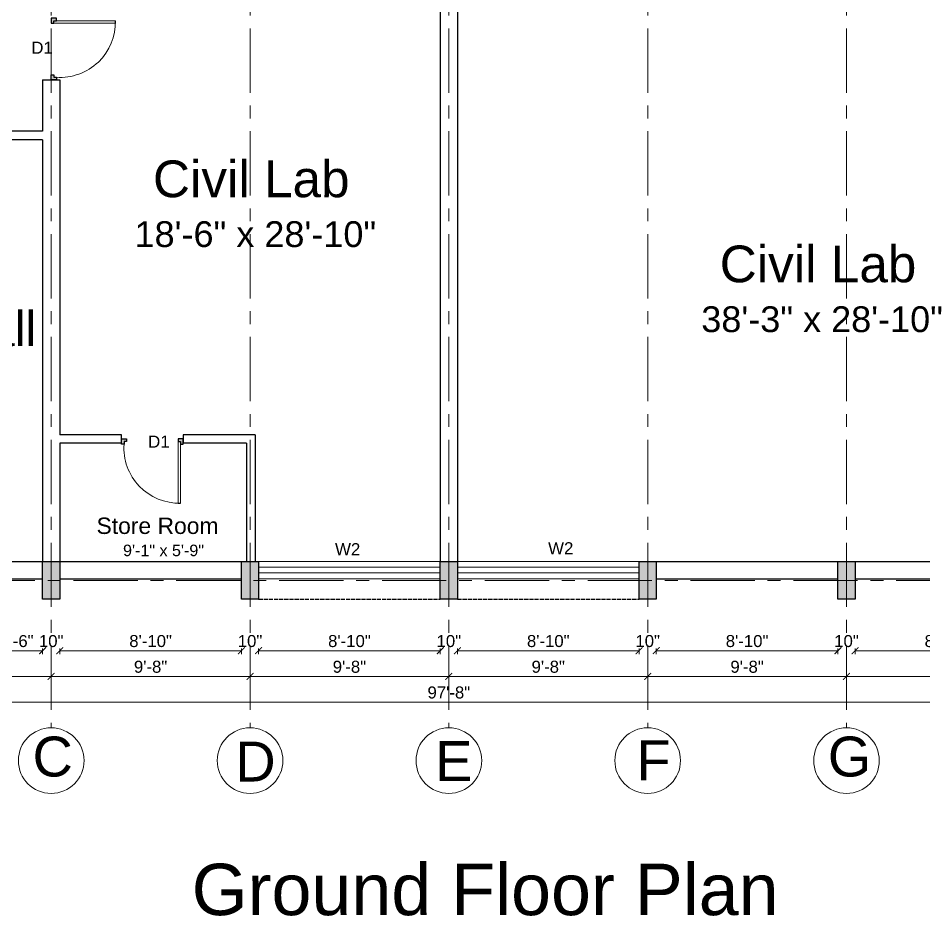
# Model space of a CAD drawing. Header units: inches. Extents: x -6800 to 96653, y -25814 to 17379.
# Drawn here: x -2993 to -2464, y 2804 to 3328 of the extents above; entities that cross this region are included whole.
import ezdxf

# ---------------------------------------------------------------- set-up
doc = ezdxf.new("R2010")
doc.units = ezdxf.units.IN
doc.header["$MEASUREMENT"] = 0
doc.header["$PDMODE"] = 34
doc.linetypes.add('ACAD_ISO02W100', pattern=[15, 12, -3])
doc.linetypes.add('CENTER', pattern=[2, 1.25, -0.25, 0.25, -0.25])
for name, color, linetype, lineweight in [('Cent line', 54, 'CENTER', 9), ('Column', 101, 'Continuous', 30), ('Const line', 131, 'Continuous', 5), ('dimension', 50, 'Continuous', 20), ('dimension @ 1', 50, 'Continuous', 20), ('Door', 20, 'Continuous', 20), ('text', 31, 'Continuous', 13), ('Wall', 90, 'Continuous', 30), ('Win ele', 211, 'Continuous', 15), ('Window', 140, 'Continuous', 13)]:
    doc.layers.add(name, color=color, linetype=linetype, lineweight=lineweight)
doc.layers.add('Chajja', color=191, linetype='ACAD_ISO02W100', lineweight=13, transparency=0.75)
doc.styles.get("Standard").update_dxf_attribs({"font": 'arial.ttf'})
doc.dimstyles.get("Standard").update_dxf_attribs({"dimtxt": 7, "dimasz": 4, "dimexe": 2, "dimexo": 2, "dimgap": 2, "dimtad": 1, "dimdec": 0, "dimzin": 0, "dimdsep": 46, "dimlunit": 4, "dimtxsty": 'Standard', "dimblk": 'ARCHTICK', "dimcen": 0.25, "dimclrd": 256, "dimclre": 256, "dimclrt": 256, "dimadec": 0, "dimazin": 0, "dimtfac": 1, "dimtdec": 0, "dimtofl": 0, "dimtmove": 0, "dimatfit": 3, "dimfxl": 1, "dimfxlon": 1, "dimtolj": 1, "dimtzin": 0, "dimlwd": -1, "dimlwe": -1, "dimarcsym": 1})

# ---------------------------------------------------------------- blocks, each defined once
blk = doc.blocks.new('col')
at = {"layer": 'Column'}
h = blk.add_hatch(color=256, dxfattribs=at)
h.dxf.hatch_style = 1
h.paths.add_polyline_path([(830.39, 923.41), (820.39, 923.41), (820.39, 901.41), (830.39, 901.41)])
blk.add_lwpolyline([(820.39, 923.41), (830.39, 923.41), (830.39, 901.41), (820.39, 901.41)], close=True, dxfattribs=at)
blk = doc.blocks.new('_ArchTick')
at = {"color": 0, "linetype": 'ByBlock', "const_width": 0.15}
blk.add_lwpolyline([(-0.5, -0.5), (0.5, 0.5)], dxfattribs=at)
blk = doc.blocks.new('*D978')
at = {"layer": 'Defpoints', "color": 0, "transparency": 16777216}
for p in [(-3008.24, 3000.59), (-2978.24, 3000.59), (-2978.24, 2958.59)]:
    blk.add_point(p, dxfattribs=at)
at = {"layer": 'dimension', "transparency": 16777216}
for p, q in [((-3008.24, 2959.84), (-3008.24, 2956.59)), ((-2978.24, 2959.84), (-2978.24, 2956.59)), ((-3008.24, 2958.59), (-2978.24, 2958.59))]:
    blk.add_line(p, q, dxfattribs=at)
at = {"layer": 'dimension', "transparency": 16777216, "xscale": 4, "yscale": 4, "zscale": 4, "rotation": 180}
blk.add_blockref('_ArchTick', (-3008.24, 2958.59), dxfattribs=at)
at = {"layer": 'dimension', "transparency": 16777216, "xscale": 4, "yscale": 4, "zscale": 4}
blk.add_blockref('_ArchTick', (-2978.24, 2958.59), dxfattribs=at)
at = {"layer": 'dimension', "transparency": 16777216, "insert": (-2993.24, 2964.16), "char_height": 7, "attachment_point": 5}
blk.add_mtext('\\A1;2\'-6"', dxfattribs=at)
blk = doc.blocks.new('*D977')
at = {"layer": 'Defpoints', "color": 0, "transparency": 16777216}
for p in [(-2978.24, 3000.59), (-2968.24, 3000.59), (-2968.24, 2958.59)]:
    blk.add_point(p, dxfattribs=at)
at = {"layer": 'dimension', "transparency": 16777216}
for p, q in [((-2978.24, 2959.84), (-2978.24, 2956.59)), ((-2968.24, 2959.84), (-2968.24, 2956.59))]:
    blk.add_line(p, q, dxfattribs=at)
at = {"layer": 'dimension', "transparency": 16777216, "insert": (-2973.24, 2964.16), "char_height": 7, "attachment_point": 5}
blk.add_mtext('\\A1;10"', dxfattribs=at)
blk = doc.blocks.new('*D976')
at = {"layer": 'Defpoints', "color": 0, "transparency": 16777216}
for p in [(-2968.24, 3000.59), (-2862.24, 3000.59), (-2862.24, 2958.59)]:
    blk.add_point(p, dxfattribs=at)
at = {"layer": 'dimension', "transparency": 16777216}
for p, q in [((-2968.24, 2959.84), (-2968.24, 2956.59)), ((-2862.24, 2959.84), (-2862.24, 2956.59)), ((-2968.24, 2958.59), (-2862.24, 2958.59))]:
    blk.add_line(p, q, dxfattribs=at)
at = {"layer": 'dimension', "transparency": 16777216, "xscale": 4, "yscale": 4, "zscale": 4, "rotation": 180}
blk.add_blockref('_ArchTick', (-2968.24, 2958.59), dxfattribs=at)
at = {"layer": 'dimension', "transparency": 16777216, "xscale": 4, "yscale": 4, "zscale": 4}
blk.add_blockref('_ArchTick', (-2862.24, 2958.59), dxfattribs=at)
at = {"layer": 'dimension', "transparency": 16777216, "insert": (-2915.24, 2964.16), "char_height": 7, "attachment_point": 5}
blk.add_mtext('\\A1;8\'-10"', dxfattribs=at)
blk = doc.blocks.new('*D975')
at = {"layer": 'Defpoints', "color": 0, "transparency": 16777216}
for p in [(-2862.24, 3000.59), (-2852.24, 3000.59), (-2852.24, 2958.59)]:
    blk.add_point(p, dxfattribs=at)
at = {"layer": 'dimension', "transparency": 16777216}
for p, q in [((-2862.24, 2959.84), (-2862.24, 2956.59)), ((-2852.24, 2959.84), (-2852.24, 2956.59))]:
    blk.add_line(p, q, dxfattribs=at)
at = {"layer": 'dimension', "transparency": 16777216, "insert": (-2857.24, 2964.16), "char_height": 7, "attachment_point": 5}
blk.add_mtext('\\A1;10"', dxfattribs=at)
blk = doc.blocks.new('*D974')
at = {"layer": 'Defpoints', "color": 0, "transparency": 16777216}
for p in [(-2852.24, 3000.59), (-2746.24, 3000.59), (-2746.24, 2958.59)]:
    blk.add_point(p, dxfattribs=at)
at = {"layer": 'dimension', "transparency": 16777216}
for p, q in [((-2852.24, 2959.84), (-2852.24, 2956.59)), ((-2746.24, 2959.84), (-2746.24, 2956.59)), ((-2852.24, 2958.59), (-2746.24, 2958.59))]:
    blk.add_line(p, q, dxfattribs=at)
at = {"layer": 'dimension', "transparency": 16777216, "xscale": 4, "yscale": 4, "zscale": 4, "rotation": 180}
blk.add_blockref('_ArchTick', (-2852.24, 2958.59), dxfattribs=at)
at = {"layer": 'dimension', "transparency": 16777216, "xscale": 4, "yscale": 4, "zscale": 4}
blk.add_blockref('_ArchTick', (-2746.24, 2958.59), dxfattribs=at)
at = {"layer": 'dimension', "transparency": 16777216, "insert": (-2799.24, 2964.16), "char_height": 7, "attachment_point": 5}
blk.add_mtext('\\A1;8\'-10"', dxfattribs=at)
blk = doc.blocks.new('*D973')
at = {"layer": 'Defpoints', "color": 0, "transparency": 16777216}
for p in [(-2746.24, 3000.59), (-2736.24, 3000.59), (-2736.24, 2958.59)]:
    blk.add_point(p, dxfattribs=at)
at = {"layer": 'dimension', "transparency": 16777216}
for p, q in [((-2746.24, 2959.84), (-2746.24, 2956.59)), ((-2736.24, 2959.84), (-2736.24, 2956.59))]:
    blk.add_line(p, q, dxfattribs=at)
at = {"layer": 'dimension', "transparency": 16777216, "insert": (-2741.24, 2964.16), "char_height": 7, "attachment_point": 5}
blk.add_mtext('\\A1;10"', dxfattribs=at)
blk = doc.blocks.new('*D972')
at = {"layer": 'Defpoints', "color": 0, "transparency": 16777216}
for p in [(-2736.24, 3000.59), (-2630.24, 2999.59), (-2630.24, 2958.59)]:
    blk.add_point(p, dxfattribs=at)
at = {"layer": 'dimension', "transparency": 16777216}
for p, q in [((-2736.24, 2959.84), (-2736.24, 2956.59)), ((-2630.24, 2959.84), (-2630.24, 2956.59)), ((-2736.24, 2958.59), (-2630.24, 2958.59))]:
    blk.add_line(p, q, dxfattribs=at)
at = {"layer": 'dimension', "transparency": 16777216, "xscale": 4, "yscale": 4, "zscale": 4, "rotation": 180}
blk.add_blockref('_ArchTick', (-2736.24, 2958.59), dxfattribs=at)
at = {"layer": 'dimension', "transparency": 16777216, "xscale": 4, "yscale": 4, "zscale": 4}
blk.add_blockref('_ArchTick', (-2630.24, 2958.59), dxfattribs=at)
at = {"layer": 'dimension', "transparency": 16777216, "insert": (-2683.24, 2964.16), "char_height": 7, "attachment_point": 5}
blk.add_mtext('\\A1;8\'-10"', dxfattribs=at)
blk = doc.blocks.new('*D971')
at = {"layer": 'Defpoints', "color": 0, "transparency": 16777216}
for p in [(-2630.24, 2999.59), (-2620.24, 2999.59), (-2620.24, 2958.59)]:
    blk.add_point(p, dxfattribs=at)
at = {"layer": 'dimension', "transparency": 16777216}
for p, q in [((-2630.24, 2959.84), (-2630.24, 2956.59)), ((-2620.24, 2959.84), (-2620.24, 2956.59))]:
    blk.add_line(p, q, dxfattribs=at)
at = {"layer": 'dimension', "transparency": 16777216, "insert": (-2625.24, 2964.16), "char_height": 7, "attachment_point": 5}
blk.add_mtext('\\A1;10"', dxfattribs=at)
blk = doc.blocks.new('*D970')
at = {"layer": 'Defpoints', "color": 0, "transparency": 16777216}
for p in [(-2620.24, 2999.59), (-2514.24, 3000.59), (-2514.24, 2958.59)]:
    blk.add_point(p, dxfattribs=at)
at = {"layer": 'dimension', "transparency": 16777216}
for p, q in [((-2620.24, 2959.84), (-2620.24, 2956.59)), ((-2514.24, 2959.84), (-2514.24, 2956.59)), ((-2620.24, 2958.59), (-2514.24, 2958.59))]:
    blk.add_line(p, q, dxfattribs=at)
at = {"layer": 'dimension', "transparency": 16777216, "xscale": 4, "yscale": 4, "zscale": 4, "rotation": 180}
blk.add_blockref('_ArchTick', (-2620.24, 2958.59), dxfattribs=at)
at = {"layer": 'dimension', "transparency": 16777216, "xscale": 4, "yscale": 4, "zscale": 4}
blk.add_blockref('_ArchTick', (-2514.24, 2958.59), dxfattribs=at)
at = {"layer": 'dimension', "transparency": 16777216, "insert": (-2567.24, 2964.16), "char_height": 7, "attachment_point": 5}
blk.add_mtext('\\A1;8\'-10"', dxfattribs=at)
blk = doc.blocks.new('*D969')
at = {"layer": 'Defpoints', "color": 0, "transparency": 16777216}
for p in [(-2514.24, 3000.59), (-2504.24, 3000.59), (-2504.24, 2958.59)]:
    blk.add_point(p, dxfattribs=at)
at = {"layer": 'dimension', "transparency": 16777216}
for p, q in [((-2514.24, 2959.84), (-2514.24, 2956.59)), ((-2504.24, 2959.84), (-2504.24, 2956.59))]:
    blk.add_line(p, q, dxfattribs=at)
at = {"layer": 'dimension', "transparency": 16777216, "insert": (-2509.24, 2964.16), "char_height": 7, "attachment_point": 5}
blk.add_mtext('\\A1;10"', dxfattribs=at)
blk = doc.blocks.new('*D968')
at = {"layer": 'Defpoints', "color": 0, "transparency": 16777216}
for p in [(-2504.24, 3000.59), (-2398.24, 3000.59), (-2398.24, 2958.59)]:
    blk.add_point(p, dxfattribs=at)
at = {"layer": 'dimension', "transparency": 16777216}
for p, q in [((-2504.24, 2959.84), (-2504.24, 2956.59)), ((-2398.24, 2959.84), (-2398.24, 2956.59)), ((-2504.24, 2958.59), (-2398.24, 2958.59))]:
    blk.add_line(p, q, dxfattribs=at)
at = {"layer": 'dimension', "transparency": 16777216, "xscale": 4, "yscale": 4, "zscale": 4, "rotation": 180}
blk.add_blockref('_ArchTick', (-2504.24, 2958.59), dxfattribs=at)
at = {"layer": 'dimension', "transparency": 16777216, "xscale": 4, "yscale": 4, "zscale": 4}
blk.add_blockref('_ArchTick', (-2398.24, 2958.59), dxfattribs=at)
at = {"layer": 'dimension', "transparency": 16777216, "insert": (-2451.24, 2964.16), "char_height": 7, "attachment_point": 5}
blk.add_mtext('\\A1;8\'-10"', dxfattribs=at)
blk = doc.blocks.new('*D962')
at = {"layer": 'Defpoints', "color": 0, "transparency": 16777216}
for p in [(-3089.24, 2988.59), (-2973.24, 2988.59), (-2973.24, 2943.59)]:
    blk.add_point(p, dxfattribs=at)
at = {"layer": 'dimension', "transparency": 16777216}
for p, q in [((-3089.24, 2944.84), (-3089.24, 2941.59)), ((-3089.24, 2943.59), (-2973.24, 2943.59)), ((-2973.24, 2944.84), (-2973.24, 2941.59))]:
    blk.add_line(p, q, dxfattribs=at)
at = {"layer": 'dimension', "transparency": 16777216, "xscale": 4, "yscale": 4, "zscale": 4, "rotation": 180}
blk.add_blockref('_ArchTick', (-3089.24, 2943.59), dxfattribs=at)
at = {"layer": 'dimension', "transparency": 16777216, "xscale": 4, "yscale": 4, "zscale": 4}
blk.add_blockref('_ArchTick', (-2973.24, 2943.59), dxfattribs=at)
at = {"layer": 'dimension', "transparency": 16777216, "insert": (-3031.24, 2949.16), "char_height": 7, "attachment_point": 5}
blk.add_mtext('\\A1;9\'-8"', dxfattribs=at)
blk = doc.blocks.new('*D961')
at = {"layer": 'Defpoints', "color": 0, "transparency": 16777216}
for p in [(-2973.24, 2988.59), (-2857.24, 2988.59), (-2857.24, 2943.59)]:
    blk.add_point(p, dxfattribs=at)
at = {"layer": 'dimension', "transparency": 16777216}
for p, q in [((-2973.24, 2944.84), (-2973.24, 2941.59)), ((-2973.24, 2943.59), (-2857.24, 2943.59)), ((-2857.24, 2944.84), (-2857.24, 2941.59))]:
    blk.add_line(p, q, dxfattribs=at)
at = {"layer": 'dimension', "transparency": 16777216, "xscale": 4, "yscale": 4, "zscale": 4, "rotation": 180}
blk.add_blockref('_ArchTick', (-2973.24, 2943.59), dxfattribs=at)
at = {"layer": 'dimension', "transparency": 16777216, "xscale": 4, "yscale": 4, "zscale": 4}
blk.add_blockref('_ArchTick', (-2857.24, 2943.59), dxfattribs=at)
at = {"layer": 'dimension', "transparency": 16777216, "insert": (-2915.24, 2949.16), "char_height": 7, "attachment_point": 5}
blk.add_mtext('\\A1;9\'-8"', dxfattribs=at)
blk = doc.blocks.new('*D960')
at = {"layer": 'Defpoints', "color": 0, "transparency": 16777216}
for p in [(-2857.24, 2988.59), (-2741.24, 2988.59), (-2741.24, 2943.59)]:
    blk.add_point(p, dxfattribs=at)
at = {"layer": 'dimension', "transparency": 16777216}
for p, q in [((-2857.24, 2944.84), (-2857.24, 2941.59)), ((-2857.24, 2943.59), (-2741.24, 2943.59)), ((-2741.24, 2944.84), (-2741.24, 2941.59))]:
    blk.add_line(p, q, dxfattribs=at)
at = {"layer": 'dimension', "transparency": 16777216, "xscale": 4, "yscale": 4, "zscale": 4, "rotation": 180}
blk.add_blockref('_ArchTick', (-2857.24, 2943.59), dxfattribs=at)
at = {"layer": 'dimension', "transparency": 16777216, "xscale": 4, "yscale": 4, "zscale": 4}
blk.add_blockref('_ArchTick', (-2741.24, 2943.59), dxfattribs=at)
at = {"layer": 'dimension', "transparency": 16777216, "insert": (-2799.24, 2949.16), "char_height": 7, "attachment_point": 5}
blk.add_mtext('\\A1;9\'-8"', dxfattribs=at)
blk = doc.blocks.new('*D959')
at = {"layer": 'Defpoints', "color": 0, "transparency": 16777216}
for p in [(-2741.24, 2988.59), (-2625.24, 2988.59), (-2625.24, 2943.59)]:
    blk.add_point(p, dxfattribs=at)
at = {"layer": 'dimension', "transparency": 16777216}
for p, q in [((-2741.24, 2944.84), (-2741.24, 2941.59)), ((-2741.24, 2943.59), (-2625.24, 2943.59)), ((-2625.24, 2944.84), (-2625.24, 2941.59))]:
    blk.add_line(p, q, dxfattribs=at)
at = {"layer": 'dimension', "transparency": 16777216, "xscale": 4, "yscale": 4, "zscale": 4, "rotation": 180}
blk.add_blockref('_ArchTick', (-2741.24, 2943.59), dxfattribs=at)
at = {"layer": 'dimension', "transparency": 16777216, "xscale": 4, "yscale": 4, "zscale": 4}
blk.add_blockref('_ArchTick', (-2625.24, 2943.59), dxfattribs=at)
at = {"layer": 'dimension', "transparency": 16777216, "insert": (-2683.24, 2949.16), "char_height": 7, "attachment_point": 5}
blk.add_mtext('\\A1;9\'-8"', dxfattribs=at)
blk = doc.blocks.new('*D958')
at = {"layer": 'Defpoints', "color": 0, "transparency": 16777216}
for p in [(-2625.24, 2988.59), (-2509.24, 2988.59), (-2509.24, 2943.59)]:
    blk.add_point(p, dxfattribs=at)
at = {"layer": 'dimension', "transparency": 16777216}
for p, q in [((-2625.24, 2944.84), (-2625.24, 2941.59)), ((-2625.24, 2943.59), (-2509.24, 2943.59)), ((-2509.24, 2944.84), (-2509.24, 2941.59))]:
    blk.add_line(p, q, dxfattribs=at)
at = {"layer": 'dimension', "transparency": 16777216, "xscale": 4, "yscale": 4, "zscale": 4, "rotation": 180}
blk.add_blockref('_ArchTick', (-2625.24, 2943.59), dxfattribs=at)
at = {"layer": 'dimension', "transparency": 16777216, "xscale": 4, "yscale": 4, "zscale": 4}
blk.add_blockref('_ArchTick', (-2509.24, 2943.59), dxfattribs=at)
at = {"layer": 'dimension', "transparency": 16777216, "insert": (-2567.24, 2949.16), "char_height": 7, "attachment_point": 5}
blk.add_mtext('\\A1;9\'-8"', dxfattribs=at)
blk = doc.blocks.new('*D957')
at = {"layer": 'Defpoints', "color": 0, "transparency": 16777216}
for p in [(-2509.24, 2988.59), (-2393.24, 2988.59), (-2393.24, 2943.59)]:
    blk.add_point(p, dxfattribs=at)
at = {"layer": 'dimension', "transparency": 16777216}
for p, q in [((-2509.24, 2944.84), (-2509.24, 2941.59)), ((-2509.24, 2943.59), (-2393.24, 2943.59)), ((-2393.24, 2944.84), (-2393.24, 2941.59))]:
    blk.add_line(p, q, dxfattribs=at)
at = {"layer": 'dimension', "transparency": 16777216, "xscale": 4, "yscale": 4, "zscale": 4, "rotation": 180}
blk.add_blockref('_ArchTick', (-2509.24, 2943.59), dxfattribs=at)
at = {"layer": 'dimension', "transparency": 16777216, "xscale": 4, "yscale": 4, "zscale": 4}
blk.add_blockref('_ArchTick', (-2393.24, 2943.59), dxfattribs=at)
at = {"layer": 'dimension', "transparency": 16777216, "insert": (-2451.24, 2949.16), "char_height": 7, "attachment_point": 5}
blk.add_mtext('\\A1;9\'-8"', dxfattribs=at)
blk = doc.blocks.new('*D955')
at = {"layer": 'Defpoints', "color": 0, "transparency": 16777216}
for p in [(-3327.24, 3000.59), (-2155.24, 3000.59), (-2155.24, 2928.59)]:
    blk.add_point(p, dxfattribs=at)
at = {"layer": 'dimension', "transparency": 16777216}
for p, q in [((-3327.24, 2929.84), (-3327.24, 2926.59)), ((-3327.24, 2928.59), (-2155.24, 2928.59)), ((-2155.24, 2929.84), (-2155.24, 2926.59))]:
    blk.add_line(p, q, dxfattribs=at)
at = {"layer": 'dimension', "transparency": 16777216, "xscale": 4, "yscale": 4, "zscale": 4, "rotation": 180}
blk.add_blockref('_ArchTick', (-3327.24, 2928.59), dxfattribs=at)
at = {"layer": 'dimension', "transparency": 16777216, "xscale": 4, "yscale": 4, "zscale": 4}
blk.add_blockref('_ArchTick', (-2155.24, 2928.59), dxfattribs=at)
at = {"layer": 'dimension', "transparency": 16777216, "insert": (-2741.24, 2934.16), "char_height": 7, "attachment_point": 5}
blk.add_mtext('\\A1;97\'-8"', dxfattribs=at)
blk = doc.blocks.new('D1')
at = {"transparency": 33554508}
h = blk.add_hatch(color=4, dxfattribs=at)
h.dxf.hatch_style = 1
h.paths.add_polyline_path([(579.58, -15.73), (581.08, -15.73), (581.08, -14.23), (578.08, -14.23), (578.08, -17.23), (579.58, -17.23)])
h.paths.add_polyline_path([(612.58, -15.73), (612.58, -17.23), (614.08, -17.23), (614.08, -14.23), (611.08, -14.23), (611.08, -15.73)])
for p, q in [((578.08, -17.23), (578.08, -14.23)), ((578.08, -14.23), (581.08, -14.23)), ((581.08, -15.73), (579.58, -15.73)), ((579.58, -15.73), (579.58, -17.23)), ((581.08, -14.23), (581.08, -15.73)), ((614.08, -14.23), (611.08, -14.23)), ((611.08, -14.23), (611.08, -15.73)), ((611.08, -15.73), (612.58, -15.73)), ((612.58, -15.73), (612.58, -17.23)), ((614.08, -17.23), (614.08, -14.23)), ((579.58, -17.23), (578.08, -17.23)), ((612.58, -17.23), (614.08, -17.23)), ((611.08, -51.73), (612.58, -51.73))]:
    blk.add_line(p, q)
at = {"layer": 'Door'}
for p, q in [((611.08, -15.73), (611.08, -51.73)), ((612.58, -51.73), (612.58, -15.73))]:
    blk.add_line(p, q, dxfattribs=at)
blk.add_arc((611.83, -19.41), 32.32, 176.1244, 271.3295, dxfattribs=at)

msp = doc.modelspace()

# ---------------------------------------------------------------- linework, layer by layer
at = {"layer": 'Cent line', "ltscale": 30, "transparency": 33554643}
for p, q in [((-2973.24, 3501.59), (-2973.24, 2913.59)), ((-2857.24, 3501.59), (-2857.24, 2913.59)), ((-2741.24, 3501.59), (-2741.24, 2913.59)), ((-2625.24, 3501.59), (-2625.24, 2913.59)), ((-2509.24, 3501.59), (-2509.24, 2913.59)), ((-3440.24, 2999.59), (-1973.24, 2999.59))]:
    msp.add_line(p, q, dxfattribs=at)
at = {"layer": 'Chajja', "lineweight": 25, "ltscale": 0.2, "transparency": 33554687}
for p, q in [((-2852.24, 2988.59), (-2746.24, 2988.59)), ((-2736.24, 2988.59), (-2630.24, 2988.59))]:
    msp.add_line(p, q, dxfattribs=at)
at = {"layer": 'Const line', "lineweight": 25, "transparency": 33554687}
for p, q in [((-2892.24, 3010.59), (-2862.24, 3010.59)), ((-2892.24, 3000.59), (-2862.24, 3000.59))]:
    msp.add_line(p, q, dxfattribs=at)
at = {"layer": 'text', "transparency": 33554687}
for centre in [(-2973.24, 2894.45), (-2857.24, 2894.45), (-2741.24, 2894.45), (-2625.24, 2894.45), (-2509.24, 2894.45)]:
    msp.add_circle(centre, 19.15, dxfattribs=at)
at = {"layer": 'Wall'}
for p, q in [((-2746.24, 3347.59), (-2746.24, 3010.59)), ((-2736.24, 3347.59), (-2736.24, 3010.59)), ((-2978.24, 3291.59), (-2978.24, 3261.59)), ((-2978.24, 3291.59), (-2968.24, 3291.59)), ((-2968.24, 3291.59), (-2968.24, 3084.59)), ((-2978.24, 3261.59), (-3164.24, 3261.59)), ((-2978.24, 3256.59), (-3164.24, 3256.59)), ((-2978.24, 3256.59), (-2978.24, 3010.59)), ((-2932.24, 3084.59), (-2968.24, 3084.59)), ((-2932.24, 3079.59), (-2932.24, 3084.59)), ((-2854.24, 3084.59), (-2896.24, 3084.59)), ((-2896.24, 3084.59), (-2896.24, 3079.59)), ((-2854.24, 3084.59), (-2854.24, 3010.59)), ((-2968.24, 3079.59), (-2968.24, 3010.59)), ((-2932.24, 3079.59), (-2968.24, 3079.59)), ((-2859.24, 3079.59), (-2896.24, 3079.59)), ((-2859.24, 3079.59), (-2859.24, 3010.59)), ((-3008.24, 3010.59), (-2978.24, 3010.59)), ((-2968.24, 3010.59), (-2862.24, 3010.59)), ((-2620.24, 3010.59), (-2514.24, 3010.59)), ((-2504.24, 3010.59), (-2398.24, 3010.59)), ((-3008.24, 3000.59), (-2978.24, 3000.59)), ((-2968.24, 3000.59), (-2862.24, 3000.59)), ((-2620.24, 3000.59), (-2514.24, 3000.59)), ((-2504.24, 3000.59), (-2398.24, 3000.59))]:
    msp.add_line(p, q, dxfattribs=at)
at = {"layer": 'Window'}
for p, q in [((-2852.24, 3010.59), (-2746.24, 3010.59)), ((-2852.24, 3007.25), (-2746.24, 3007.25)), ((-2736.24, 3010.59), (-2630.24, 3010.59)), ((-2736.24, 3007.25), (-2630.24, 3007.25)), ((-2852.24, 3003.92), (-2746.24, 3003.92)), ((-2736.24, 3003.92), (-2630.24, 3003.92)), ((-2746.24, 3000.59), (-2852.24, 3000.59)), ((-2630.24, 3000.59), (-2736.24, 3000.59))]:
    msp.add_line(p, q, dxfattribs=at)

# ---------------------------------------------------------------- block references
at = {"lineweight": 25, "transparency": 33554687, "rotation": 90}
msp.add_blockref('D1', (-2987.47, 2713.5), dxfattribs=at)
at = {"lineweight": 25, "transparency": 33554687}
msp.add_blockref('D1', (-3510.33, 3096.32), dxfattribs=at)
at = {"layer": 'Win ele', "transparency": 33554526}
for p in [(-3798.63, 2087.18), (-3682.63, 2087.18), (-3566.63, 2087.18), (-3450.63, 2087.18), (-3334.63, 2087.18)]:
    msp.add_blockref('col', p, dxfattribs=at)

# ---------------------------------------------------------------- texts
at = {"layer": 'text', "transparency": 33554687, "attachment_point": 1}
for s, width, gutter_width, insert, char_height in [('D1', 1192.2441, 35.26, (-2984.84, 3313.85), 7.052), ('Civil Lab', 1066.1323, 5.35, (-2913.87, 3244.54), 21.417), ('18\'-6" x 28\'-10"', 749.2243, 3.76, (-2924.62, 3209.11), 15.0508), ('Civil Lab', 1066.1323, 5.35, (-2583.21, 3194.9), 21.417), ('Department Hall', 1010.0813, 5.07, (-3186.75, 3156.6), 20.291), ('38\'-3" x 28\'-10"', 749.2243, 3.76, (-2593.96, 3159.47), 15.0508), ('D1', 1192.2441, 35.26, (-2916.71, 3084.08), 7.052), ('Store Room', 475.4009, 2.39, (-2946.8, 3036.22), 9.55), ('9\'-1" x 5\'-9"', 334.0879, 1.68, (-2931.32, 3020.43), 6.7113), ('W2', 1192.2441, 35.26, (-2807.66, 3021.31), 7.052), ('W2', 1192.2441, 35.26, (-2683.35, 3021.87), 7.052), ('C', 337.7784, 5.82, (-2984.12, 2908.47), 23.29), ('G', 337.7784, 5.82, (-2520.12, 2908.47), 23.29), ('D', 337.7784, 5.82, (-2865.79, 2905.56), 23.29), ('E', 337.7784, 5.82, (-2749.21, 2905.85), 23.29), ('F', 337.7784, 5.82, (-2631.75, 2906.29), 23.29), ('Ground Floor Plan', 1010.0813, 5.07, (-2891.27, 2834.31), 30)]:
    msp.add_mtext_dynamic_manual_height_columns(s, width=width, gutter_width=gutter_width, heights=[0], dxfattribs=dict(at, insert=insert, char_height=char_height))

# ---------------------------------------------------------------- dimensions: what is measured, and where the dimension line sits
at = {"layer": 'dimension @ 1', "transparency": 33554651}
for base, p1, p2, picture, middle in [((-2155.24, 2928.59), (-3327.24, 3000.59), (-2155.24, 3000.59), '*D955', (-2741.24, 2934.16)), ((-2978.24, 2958.59), (-3008.24, 3000.59), (-2978.24, 3000.59), '*D978', (-2993.24, 2964.16)), ((-2968.24, 2958.59), (-2978.24, 3000.59), (-2968.24, 3000.59), '*D977', (-2973.24, 2964.16)), ((-2862.24, 2958.59), (-2968.24, 3000.59), (-2862.24, 3000.59), '*D976', (-2915.24, 2964.16)), ((-2852.24, 2958.59), (-2862.24, 3000.59), (-2852.24, 3000.59), '*D975', (-2857.24, 2964.16)), ((-2746.24, 2958.59), (-2852.24, 3000.59), (-2746.24, 3000.59), '*D974', (-2799.24, 2964.16)), ((-2736.24, 2958.59), (-2746.24, 3000.59), (-2736.24, 3000.59), '*D973', (-2741.24, 2964.16)), ((-2630.24, 2958.59), (-2736.24, 3000.59), (-2630.24, 2999.59), '*D972', (-2683.24, 2964.16)), ((-2620.24, 2958.59), (-2630.24, 2999.59), (-2620.24, 2999.59), '*D971', (-2625.24, 2964.16)), ((-2514.24, 2958.59), (-2620.24, 2999.59), (-2514.24, 3000.59), '*D970', (-2567.24, 2964.16)), ((-2504.24, 2958.59), (-2514.24, 3000.59), (-2504.24, 3000.59), '*D969', (-2509.24, 2964.16)), ((-2398.24, 2958.59), (-2504.24, 3000.59), (-2398.24, 3000.59), '*D968', (-2451.24, 2964.16)), ((-2973.24, 2943.59), (-3089.24, 2988.59), (-2973.24, 2988.59), '*D962', (-3031.24, 2949.16)), ((-2857.24, 2943.59), (-2973.24, 2988.59), (-2857.24, 2988.59), '*D961', (-2915.24, 2949.16)), ((-2741.24, 2943.59), (-2857.24, 2988.59), (-2741.24, 2988.59), '*D960', (-2799.24, 2949.16)), ((-2625.24, 2943.59), (-2741.24, 2988.59), (-2625.24, 2988.59), '*D959', (-2683.24, 2949.16)), ((-2509.24, 2943.59), (-2625.24, 2988.59), (-2509.24, 2988.59), '*D958', (-2567.24, 2949.16)), ((-2393.24, 2943.59), (-2509.24, 2988.59), (-2393.24, 2988.59), '*D957', (-2451.24, 2949.16))]:
    dim = msp.add_linear_dim(base=base, p1=p1, p2=p2, dimstyle='Standard', override={"dimscale": 1, "dimtix": 1, "dimtofl": 0, "dimtmove": 1, "dimatfit": 0, "dimfxl": 1.25}, dxfattribs=at)
    dim.commit()
    dim.dimension.update_dxf_attribs({"geometry": picture, "text_midpoint": middle})

doc.saveas('drawing.dxf')
